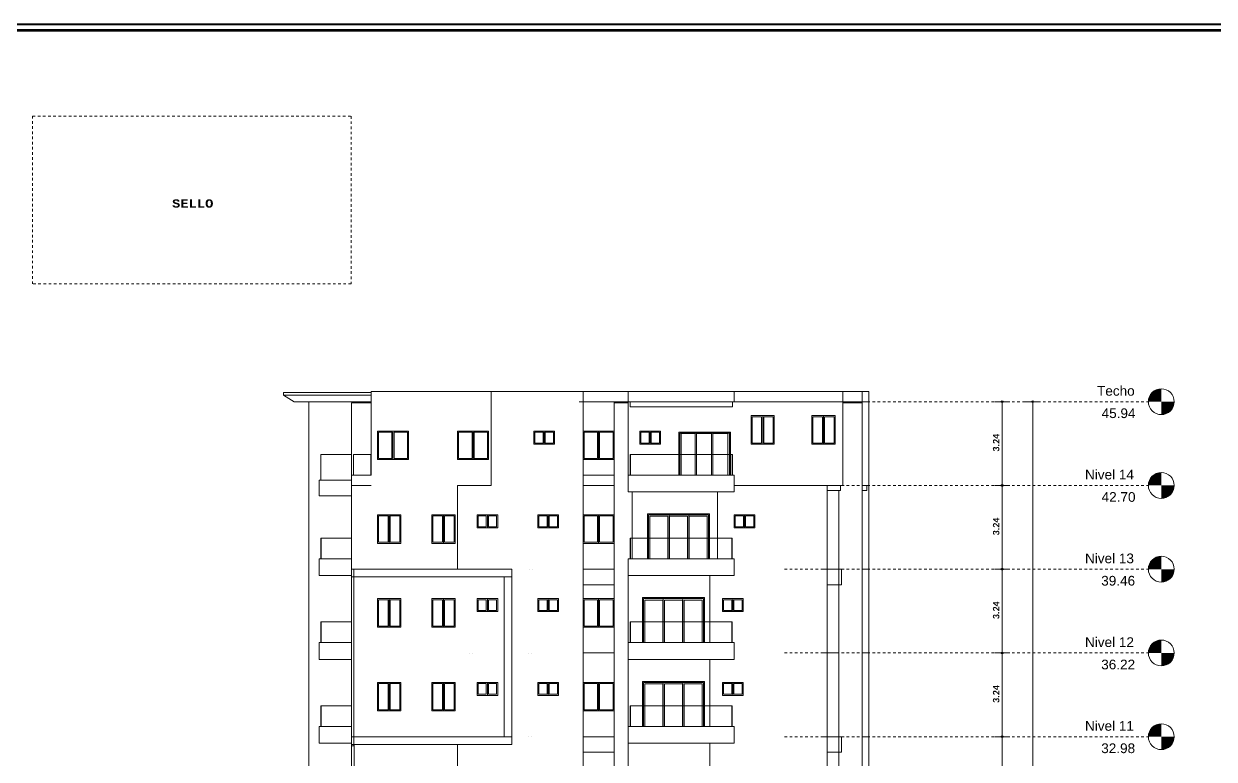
# Model space of a CAD drawing. Header units: metres. Extents: x -144 to 1000, y -717 to 29.
# Drawn here: x 24.74 to 70.79, y -627.57 to -599.13 of the extents above; entities that cross this region are included whole.
import ezdxf

# ---------------------------------------------------------------- set-up
doc = ezdxf.new("R2010")
doc.units = ezdxf.units.M
doc.linetypes.add('Basculante', pattern=[0.11625, 0.075, -0.04125])
doc.linetypes.add('Punto 1 mm', pattern=[0.075, 0, -0.075])
doc.layers.get('0').update_dxf_attribs({"color": 1})
for name, color, linetype, lineweight in [('A-ANNO-DIMS', 1, 'Continuous', 9), ('A-DETL', 1, 'Continuous', 9), ('A-DETL-THIN', 1, 'Continuous', 9), ('A-DOOR-FRAM', 1, 'Continuous', 9), ('A-FLOR', 2, 'Continuous', 9), ('A-FLOR-HRAL', 1, 'Continuous', 9), ('A-FLOR-LEVL', 51, 'Continuous', 9), ('A-GLAZ', 1, 'Continuous', 9), ('A-WALL', 4, 'Continuous', 9), ('G-ANNO-TEXT', 2, 'Continuous', 9), ('G-ANNO-TTLB', 3, 'Continuous', 18), ('G-ANNO-TTLB-WIDE', 1, 'Continuous', 70), ('G-IMPT', 1, 'Continuous', 9), ('P-SANR-FIXT', 1, 'Continuous', 9), ('S-BEAM', 1, 'Continuous', 9), ('S-COLS', 7, 'Continuous', 9)]:
    doc.layers.add(name, color=color, linetype=linetype, lineweight=lineweight)
doc.styles.add('Arial', font='arial.ttf', dxfattribs={"height": 0.433594})
doc.styles.add('Calibri_B', font='calibrib.ttf', dxfattribs={"height": 0.165})
doc.styles.add('Courier New_B_8', font='courbd.ttf', dxfattribs={"height": 0.0035})

# ---------------------------------------------------------------- blocks, each defined once
blk = doc.blocks.new('tarjeta de nathalie 00')
at = {"layer": 'G-IMPT', "lineweight": 9}
h = blk.add_hatch(color=3, dxfattribs=at)
h.paths.add_polyline_path([(-145.23888, -717.38489), (-145.21019, -717.38489), (-145.21019, -716.89355), (-145.21019, -716.79934), (-145.23888, -716.79934), (-145.23888, -716.89379)])
h.paths.add_polyline_path([(-145.20996, -716.7991), (-145.20996, -717.3851), (-145.2392, -717.3851), (-145.2392, -716.7991)])
h.paths.add_polyline_path([(-145.23902, -717.3868), (-145.20826, -717.3868), (-145.20826, -716.7974), (-145.2392, -716.7974), (-146.09866, -716.7974), (-146.09866, -717.3868)])
h.paths.add_polyline_path([(-145.20795, -716.79707), (-145.20795, -717.3871), (-146.09898, -717.3871), (-146.09898, -716.79707)])
at = {"layer": 'G-ANNO-TTLB', "color": 3}
for p, q in [((-145.20795, -716.79707), (-146.09898, -716.79707)), ((-145.20795, -716.79707), (-146.09898, -716.79707)), ((-146.09866, -716.7974), (-145.2392, -716.7974))]:
    blk.add_line(p, q, dxfattribs=at)
at = {"layer": 'G-ANNO-TTLB-WIDE', "color": 3}
blk.add_line((-146.09696, -716.7991), (-145.20996, -716.7991), dxfattribs=at)
blk = doc.blocks.new('WEWE')
at = {"layer": 'A-ANNO-DIMS', "lineweight": 25}
h = blk.add_hatch(color=256, dxfattribs=at)
edge = h.paths.add_edge_path()
edge.add_arc((62.586, -613.742), 0.0312, 0, 360)
h = blk.add_hatch(color=256, dxfattribs=at)
edge = h.paths.add_edge_path()
edge.add_arc((63.768, -613.742), 0.0312, 0, 360)
h = blk.add_hatch(color=256, dxfattribs=at)
edge = h.paths.add_edge_path()
edge.add_arc((62.586, -616.982), 0.0312, 0, 360)
h = blk.add_hatch(color=256, dxfattribs=at)
edge = h.paths.add_edge_path()
edge.add_arc((62.586, -616.982), 0.0312, 0, 360)
h = blk.add_hatch(color=256, dxfattribs=at)
edge = h.paths.add_edge_path()
edge.add_arc((62.586, -620.222), 0.0312, 0, 360)
h = blk.add_hatch(color=256, dxfattribs=at)
edge = h.paths.add_edge_path()
edge.add_arc((62.586, -620.222), 0.0312, 0, 360)
h = blk.add_hatch(color=256, dxfattribs=at)
edge = h.paths.add_edge_path()
edge.add_arc((62.586, -623.462), 0.0312, 0, 360)
h = blk.add_hatch(color=256, dxfattribs=at)
edge = h.paths.add_edge_path()
edge.add_arc((62.586, -623.462), 0.0312, 0, 360)
h = blk.add_hatch(color=256, dxfattribs=at)
edge = h.paths.add_edge_path()
edge.add_arc((62.586, -626.702), 0.0312, 0, 360)
h = blk.add_hatch(color=256, dxfattribs=at)
edge = h.paths.add_edge_path()
edge.add_arc((62.586, -626.702), 0.0312, 0, 360)
at = {"layer": 'A-FLOR-LEVL'}
h = blk.add_hatch(color=256, dxfattribs=at)
edge = h.paths.add_edge_path()
edge.add_line((68.74, -613.742), (68.24, -613.742))
edge.add_arc((68.74, -613.742), 0.5, 90, 180, ccw=False)
edge.add_line((68.74, -613.242), (68.74, -613.742))
h = blk.add_hatch(color=256, dxfattribs=at)
edge = h.paths.add_edge_path()
edge.add_line((68.74, -614.242), (68.74, -613.742))
edge.add_line((68.74, -613.742), (69.24, -613.742))
edge.add_arc((68.74, -613.742), 0.5, 270, 360, ccw=False)
h = blk.add_hatch(color=256, dxfattribs=at)
edge = h.paths.add_edge_path()
edge.add_line((68.74, -616.982), (68.24, -616.982))
edge.add_arc((68.74, -616.982), 0.5, 90, 180, ccw=False)
edge.add_line((68.74, -616.482), (68.74, -616.982))
h = blk.add_hatch(color=256, dxfattribs=at)
edge = h.paths.add_edge_path()
edge.add_line((68.74, -617.482), (68.74, -616.982))
edge.add_line((68.74, -616.982), (69.24, -616.982))
edge.add_arc((68.74, -616.982), 0.5, 270, 360, ccw=False)
h = blk.add_hatch(color=256, dxfattribs=at)
edge = h.paths.add_edge_path()
edge.add_line((68.74, -620.222), (68.24, -620.222))
edge.add_arc((68.74, -620.222), 0.5, 90, 180, ccw=False)
edge.add_line((68.74, -619.722), (68.74, -620.222))
h = blk.add_hatch(color=256, dxfattribs=at)
edge = h.paths.add_edge_path()
edge.add_line((68.74, -620.722), (68.74, -620.222))
edge.add_line((68.74, -620.222), (69.24, -620.222))
edge.add_arc((68.74, -620.222), 0.5, 270, 360, ccw=False)
h = blk.add_hatch(color=256, dxfattribs=at)
edge = h.paths.add_edge_path()
edge.add_line((68.74, -623.462), (68.24, -623.462))
edge.add_arc((68.74, -623.462), 0.5, 90, 180, ccw=False)
edge.add_line((68.74, -622.962), (68.74, -623.462))
h = blk.add_hatch(color=256, dxfattribs=at)
edge = h.paths.add_edge_path()
edge.add_line((68.74, -623.962), (68.74, -623.462))
edge.add_line((68.74, -623.462), (69.24, -623.462))
edge.add_arc((68.74, -623.462), 0.5, 270, 360, ccw=False)
h = blk.add_hatch(color=256, dxfattribs=at)
edge = h.paths.add_edge_path()
edge.add_line((68.74, -626.702), (68.24, -626.702))
edge.add_arc((68.74, -626.702), 0.5, 90, 180, ccw=False)
edge.add_line((68.74, -626.202), (68.74, -626.702))
h = blk.add_hatch(color=256, dxfattribs=at)
edge = h.paths.add_edge_path()
edge.add_line((68.74, -627.202), (68.74, -626.702))
edge.add_line((68.74, -626.702), (69.24, -626.702))
edge.add_arc((68.74, -626.702), 0.5, 270, 360, ccw=False)
at = {"layer": 'A-ANNO-DIMS'}
for p, q in [((62.586, -613.742), (62.286, -613.742)), ((62.586, -613.742), (62.586, -616.982)), ((62.586, -613.742), (62.886, -613.742)), ((63.768, -613.742), (63.468, -613.742)), ((63.768, -613.742), (63.768, -659.682)), ((63.768, -613.742), (64.068, -613.742)), ((62.586, -616.982), (62.286, -616.982)), ((62.586, -616.982), (62.286, -616.982)), ((62.586, -616.982), (62.886, -616.982)), ((62.586, -616.982), (62.586, -620.222)), ((62.586, -616.982), (62.886, -616.982)), ((62.586, -620.222), (62.286, -620.222)), ((62.586, -620.222), (62.286, -620.222)), ((62.586, -620.222), (62.886, -620.222)), ((62.586, -620.222), (62.586, -623.462)), ((62.586, -620.222), (62.886, -620.222)), ((62.586, -623.462), (62.286, -623.462)), ((62.586, -623.462), (62.286, -623.462)), ((62.586, -623.462), (62.886, -623.462)), ((62.586, -623.462), (62.586, -626.702)), ((62.586, -623.462), (62.886, -623.462)), ((62.586, -626.702), (62.286, -626.702)), ((62.586, -626.702), (62.286, -626.702)), ((62.586, -626.702), (62.886, -626.702)), ((62.586, -626.702), (62.586, -629.942)), ((62.586, -626.702), (62.886, -626.702))]:
    blk.add_line(p, q, dxfattribs=at)
at = {"layer": 'A-ANNO-DIMS', "lineweight": 25}
for centre in [(62.586, -613.742), (63.768, -613.742), (62.586, -616.982), (62.586, -616.982), (62.586, -620.222), (62.586, -620.222), (62.586, -623.462), (62.586, -623.462), (62.586, -626.702), (62.586, -626.702)]:
    blk.add_circle(centre, 0.0312, dxfattribs=at)
at = {"layer": 'A-DETL-THIN'}
for p, q in [((51.803, -613.742), (51.843, -613.742)), ((51.843, -613.742), (51.943, -613.742))]:
    blk.add_line(p, q, dxfattribs=at)
at = {"layer": 'A-DOOR-FRAM'}
for p, q in [((50.074, -614.922), (50.074, -615.782)), ((52.074, -614.922), (50.074, -614.922)), ((50.114, -615.782), (50.114, -614.962)), ((50.114, -614.962), (52.034, -614.962)), ((50.169, -615.782), (50.169, -614.977)), ((50.169, -614.977), (50.713, -614.977)), ((50.713, -614.962), (50.713, -615.782)), ((50.768, -615.782), (50.768, -614.977)), ((50.768, -614.977), (51.34, -614.977)), ((52.034, -614.922), (51.34, -614.922)), ((51.34, -614.922), (51.34, -615.782)), ((51.395, -615.782), (51.395, -614.977)), ((51.395, -614.977), (51.979, -614.977)), ((51.979, -614.977), (51.979, -615.782)), ((52.034, -615.782), (52.034, -614.922)), ((52.034, -615.782), (52.034, -614.962)), ((52.074, -615.782), (52.074, -614.922)), ((51.268, -618.082), (48.868, -618.082)), ((48.868, -618.082), (48.868, -619.022)), ((48.908, -619.022), (48.908, -618.122)), ((48.908, -618.122), (51.228, -618.122)), ((48.963, -619.022), (48.963, -618.177)), ((48.963, -618.177), (49.654, -618.177)), ((49.654, -618.177), (49.654, -619.022)), ((49.709, -619.022), (49.709, -618.122)), ((49.722, -619.022), (49.722, -618.177)), ((49.722, -618.177), (50.413, -618.177)), ((50.413, -618.177), (50.413, -619.022)), ((50.468, -619.022), (50.468, -618.122)), ((50.482, -619.022), (50.482, -618.177)), ((50.482, -618.177), (51.173, -618.177)), ((51.173, -618.177), (51.173, -619.022)), ((51.228, -619.022), (51.228, -618.122)), ((51.268, -618.082), (51.268, -619.022)), ((51.073, -621.322), (48.673, -621.322)), ((48.673, -622.262), (48.673, -621.322)), ((48.713, -621.362), (48.713, -622.262)), ((48.713, -621.362), (51.033, -621.362)), ((48.768, -622.262), (48.768, -621.417)), ((48.768, -621.417), (49.459, -621.417)), ((49.459, -621.417), (49.459, -622.262)), ((49.473, -621.362), (49.473, -622.262)), ((49.528, -622.262), (49.528, -621.417)), ((49.528, -621.417), (50.219, -621.417)), ((50.219, -621.417), (50.219, -622.262)), ((50.232, -621.362), (50.232, -622.262)), ((50.287, -622.262), (50.287, -621.417)), ((50.287, -621.417), (50.978, -621.417)), ((50.978, -621.417), (50.978, -622.262)), ((51.033, -621.362), (51.033, -622.262)), ((51.073, -622.262), (51.073, -621.322)), ((51.073, -624.562), (48.673, -624.562)), ((48.673, -625.502), (48.673, -624.562)), ((48.713, -624.602), (48.713, -625.502)), ((48.713, -624.602), (51.033, -624.602)), ((48.768, -625.502), (48.768, -624.657)), ((48.768, -624.657), (49.459, -624.657)), ((49.459, -624.657), (49.459, -625.502)), ((49.473, -624.602), (49.473, -625.502)), ((49.528, -625.502), (49.528, -624.657)), ((49.528, -624.657), (50.219, -624.657)), ((50.219, -624.657), (50.219, -625.502)), ((50.232, -624.602), (50.232, -625.502)), ((50.287, -625.502), (50.287, -624.657)), ((50.287, -624.657), (50.978, -624.657)), ((50.978, -624.657), (50.978, -625.502)), ((51.033, -624.602), (51.033, -625.502)), ((51.073, -625.502), (51.073, -624.562))]:
    blk.add_line(p, q, dxfattribs=at)
at = {"layer": 'A-DOOR-FRAM', "color": 254, "true_color": 0xcccccc}
for p, q in [((50.074, -615.782), (50.074, -616.582)), ((50.114, -616.582), (50.114, -615.782)), ((50.169, -616.582), (50.169, -615.782)), ((50.713, -615.782), (50.713, -616.582)), ((50.768, -616.582), (50.768, -615.782)), ((51.34, -615.782), (51.34, -616.582)), ((51.395, -616.582), (51.395, -615.782)), ((51.979, -615.782), (51.979, -616.582)), ((52.034, -616.582), (52.034, -615.782)), ((52.034, -616.582), (52.034, -615.782)), ((52.074, -616.582), (52.074, -615.782)), ((48.868, -619.022), (48.868, -619.822)), ((48.908, -619.822), (48.908, -619.022)), ((48.963, -619.822), (48.963, -619.022)), ((49.654, -619.023), (49.654, -619.822)), ((49.709, -619.822), (49.709, -619.023)), ((49.722, -619.822), (49.722, -619.023)), ((50.413, -619.022), (50.413, -619.822)), ((50.468, -619.822), (50.468, -619.022)), ((50.482, -619.822), (50.482, -619.022)), ((51.173, -619.023), (51.173, -619.822)), ((51.228, -619.822), (51.228, -619.023)), ((51.268, -619.023), (51.268, -619.822)), ((48.673, -623.062), (48.673, -622.262)), ((48.713, -622.262), (48.713, -623.062)), ((48.768, -623.062), (48.768, -622.262)), ((49.459, -622.262), (49.459, -623.062)), ((49.473, -622.262), (49.473, -623.062)), ((49.528, -623.062), (49.528, -622.262)), ((50.219, -622.262), (50.219, -623.062)), ((50.232, -622.262), (50.232, -623.062)), ((50.287, -623.062), (50.287, -622.262)), ((50.978, -622.262), (50.978, -623.062)), ((51.033, -622.262), (51.033, -623.062)), ((51.073, -623.062), (51.073, -622.262)), ((48.673, -626.302), (48.673, -625.502)), ((48.713, -625.502), (48.713, -626.302)), ((48.768, -626.302), (48.768, -625.502)), ((49.459, -625.502), (49.459, -626.302)), ((49.473, -625.502), (49.473, -626.302)), ((49.528, -626.302), (49.528, -625.502)), ((50.219, -625.502), (50.219, -626.302)), ((50.232, -625.502), (50.232, -626.302)), ((50.287, -626.302), (50.287, -625.502)), ((50.978, -625.502), (50.978, -626.302)), ((51.033, -625.502), (51.033, -626.302)), ((51.073, -626.302), (51.073, -625.502))]:
    blk.add_line(p, q, dxfattribs=at)
at = {"layer": 'A-FLOR'}
for p, q in [((48.203, -613.942), (48.203, -613.742)), ((52.149, -613.742), (52.149, -613.942)), ((57.098, -613.742), (57.098, -613.793)), ((52.149, -613.942), (48.203, -613.942)), ((56.333, -617.182), (55.823, -617.182)), ((56.333, -616.982), (56.333, -617.182)), ((57.173, -616.982), (57.348, -616.982)), ((57.348, -617.182), (57.173, -617.182)), ((57.348, -616.982), (57.348, -617.182))]:
    blk.add_line(p, q, dxfattribs=at)
at = {"layer": 'A-FLOR-HRAL'}
for p, q in [((36.237, -616.782), (36.237, -615.782)), ((37.423, -615.782), (36.237, -615.782)), ((37.492, -616.582), (37.492, -615.782)), ((38.168, -615.782), (37.492, -615.782)), ((38.168, -615.782), (38.168, -616.582)), ((48.198, -615.782), (52.15, -615.782)), ((48.198, -615.782), (48.198, -616.582)), ((52.15, -615.782), (52.15, -616.582)), ((36.237, -619.822), (36.237, -619.022)), ((37.418, -619.022), (36.237, -619.022)), ((37.418, -619.022), (37.418, -619.822)), ((48.198, -619.022), (52.14, -619.022)), ((48.198, -619.022), (48.198, -619.822)), ((52.14, -619.022), (52.14, -619.822)), ((36.237, -623.062), (36.237, -622.262)), ((37.413, -622.262), (36.237, -622.262)), ((48.198, -622.262), (52.145, -622.262)), ((48.198, -622.262), (48.198, -623.062)), ((52.145, -622.262), (52.145, -623.062)), ((36.237, -626.302), (36.237, -625.502)), ((37.413, -625.502), (36.237, -625.502)), ((48.198, -625.502), (52.145, -625.502)), ((48.198, -625.502), (48.198, -626.302)), ((52.145, -625.502), (52.145, -626.302))]:
    blk.add_line(p, q, dxfattribs=at)
at = {"layer": 'A-FLOR-HRAL', "color": 254, "true_color": 0xcccccc}
for p, q in [((48.21, -615.782), (48.198, -615.782)), ((48.21, -616.582), (48.21, -615.782)), ((48.21, -615.782), (52.138, -615.782)), ((52.138, -616.582), (52.138, -615.782)), ((52.138, -615.782), (52.15, -615.782)), ((36.237, -619.022), (36.249, -619.022)), ((36.249, -619.022), (36.249, -619.822)), ((37.418, -619.022), (36.249, -619.022)), ((37.418, -619.822), (37.418, -619.022)), ((48.21, -619.022), (48.198, -619.022)), ((48.21, -619.822), (48.21, -619.022)), ((48.21, -619.022), (52.128, -619.022)), ((52.128, -619.822), (52.128, -619.022)), ((52.128, -619.022), (52.14, -619.022)), ((36.237, -622.262), (36.249, -622.262)), ((36.249, -622.262), (36.249, -623.062)), ((37.413, -622.262), (36.249, -622.262)), ((48.198, -623.062), (48.198, -622.262)), ((48.198, -622.262), (48.21, -622.262)), ((48.21, -622.262), (48.198, -622.262)), ((48.21, -623.062), (48.21, -622.262)), ((48.21, -622.262), (48.21, -623.062)), ((48.21, -622.262), (52.133, -622.262)), ((52.133, -622.262), (52.145, -622.262)), ((52.133, -623.062), (52.133, -622.262)), ((52.133, -623.062), (52.133, -622.262)), ((52.133, -622.262), (52.145, -622.262)), ((52.145, -622.262), (52.145, -623.062)), ((36.237, -625.502), (36.249, -625.502)), ((36.249, -625.502), (36.249, -626.302)), ((37.413, -625.502), (36.249, -625.502)), ((48.198, -626.302), (48.198, -625.502)), ((48.198, -625.502), (48.21, -625.502)), ((48.21, -625.502), (48.198, -625.502)), ((48.21, -626.302), (48.21, -625.502)), ((48.21, -625.502), (48.21, -626.302)), ((48.21, -625.502), (52.133, -625.502)), ((52.133, -625.502), (52.145, -625.502)), ((52.133, -626.302), (52.133, -625.502)), ((52.133, -626.302), (52.133, -625.502)), ((52.133, -625.502), (52.145, -625.502)), ((52.145, -625.502), (52.145, -626.302))]:
    blk.add_line(p, q, dxfattribs=at)
at = {"layer": 'A-FLOR-LEVL', "color": 251, "linetype": 'Punto 1 mm', "true_color": 0x6c6c6c}
for p, q in [((54.168, -613.742), (68.24, -613.742)), ((54.168, -616.982), (68.24, -616.982)), ((54.168, -620.222), (68.24, -620.222)), ((54.168, -623.462), (68.24, -623.462)), ((54.168, -626.702), (68.24, -626.702))]:
    blk.add_line(p, q, dxfattribs=at)
at = {"layer": 'A-FLOR-LEVL'}
for centre in [(68.74, -613.742), (68.74, -616.982), (68.74, -620.222), (68.74, -623.462), (68.74, -626.702)]:
    blk.add_circle(centre, 0.5, dxfattribs=at)
at = {"layer": 'A-GLAZ'}
for p, q in [((52.913, -614.322), (52.913, -615.342)), ((53.283, -614.322), (52.913, -614.322)), ((53.283, -615.342), (53.283, -614.322)), ((53.323, -615.382), (53.323, -614.282)), ((53.323, -614.282), (53.323, -615.382)), ((53.363, -614.322), (53.363, -615.342)), ((53.733, -614.322), (53.363, -614.322)), ((53.733, -615.342), (53.733, -614.322)), ((55.263, -614.322), (55.263, -615.342)), ((55.633, -614.322), (55.263, -614.322)), ((55.633, -615.342), (55.633, -614.322)), ((55.673, -614.282), (55.673, -615.382)), ((55.673, -615.382), (55.673, -614.282)), ((55.713, -614.322), (55.713, -615.342)), ((56.083, -614.322), (55.713, -614.322)), ((56.083, -615.342), (56.083, -614.322)), ((38.983, -614.922), (38.463, -614.922)), ((38.463, -614.922), (38.463, -615.942)), ((38.983, -615.942), (38.983, -614.922)), ((39.023, -614.882), (39.023, -615.982)), ((39.023, -615.982), (39.023, -614.882)), ((39.583, -614.922), (39.063, -614.922)), ((39.063, -614.922), (39.063, -615.942)), ((39.583, -615.942), (39.583, -614.922)), ((42.083, -614.922), (41.563, -614.922)), ((41.563, -614.922), (41.563, -615.942)), ((42.083, -615.942), (42.083, -614.922)), ((42.123, -614.882), (42.123, -615.982)), ((42.123, -615.982), (42.123, -614.882)), ((42.683, -614.922), (42.163, -614.922)), ((42.163, -614.922), (42.163, -615.942)), ((42.683, -615.942), (42.683, -614.922)), ((44.833, -614.922), (44.513, -614.922)), ((44.513, -614.922), (44.513, -615.342)), ((44.833, -615.342), (44.833, -614.922)), ((44.873, -614.882), (44.873, -615.382)), ((44.873, -615.382), (44.873, -614.882)), ((45.233, -614.922), (44.913, -614.922)), ((44.913, -614.922), (44.913, -615.342)), ((45.233, -615.342), (45.233, -614.922)), ((46.413, -614.922), (46.413, -615.942)), ((46.933, -614.922), (46.413, -614.922)), ((46.933, -615.942), (46.933, -614.922)), ((46.973, -615.982), (46.973, -614.882)), ((46.973, -614.882), (46.973, -615.982)), ((47.013, -614.922), (47.013, -615.942)), ((47.533, -614.922), (47.013, -614.922)), ((47.533, -615.942), (47.533, -614.922)), ((48.934, -614.922), (48.614, -614.922)), ((48.614, -614.922), (48.614, -615.342)), ((48.934, -615.342), (48.934, -614.922)), ((48.974, -614.882), (48.974, -615.382)), ((48.974, -615.382), (48.974, -614.882)), ((49.334, -614.922), (49.014, -614.922)), ((49.014, -614.922), (49.014, -615.342)), ((49.334, -615.342), (49.334, -614.922)), ((44.833, -615.342), (44.513, -615.342)), ((45.233, -615.342), (44.913, -615.342)), ((48.934, -615.342), (48.614, -615.342)), ((49.334, -615.342), (49.014, -615.342)), ((53.283, -615.342), (52.913, -615.342)), ((53.733, -615.342), (53.363, -615.342)), ((55.633, -615.342), (55.263, -615.342)), ((56.083, -615.342), (55.713, -615.342)), ((38.983, -615.942), (38.463, -615.942)), ((39.583, -615.942), (39.063, -615.942)), ((42.083, -615.942), (41.563, -615.942)), ((42.683, -615.942), (42.163, -615.942)), ((46.933, -615.942), (46.413, -615.942)), ((47.533, -615.942), (47.013, -615.942)), ((38.463, -618.162), (38.463, -619.182)), ((38.833, -618.162), (38.463, -618.162)), ((38.833, -619.182), (38.833, -618.162)), ((38.873, -619.222), (38.873, -618.122)), ((38.873, -618.122), (38.873, -619.222)), ((38.913, -618.162), (38.913, -619.182)), ((39.283, -618.162), (38.913, -618.162)), ((39.283, -619.182), (39.283, -618.162)), ((40.563, -618.162), (40.563, -619.182)), ((40.933, -618.162), (40.563, -618.162)), ((40.933, -619.182), (40.933, -618.162)), ((40.973, -619.222), (40.973, -618.122)), ((40.973, -618.122), (40.973, -619.222)), ((41.013, -618.162), (41.013, -619.182)), ((41.383, -618.162), (41.013, -618.162)), ((41.383, -619.182), (41.383, -618.162)), ((42.633, -618.162), (42.313, -618.162)), ((42.313, -618.162), (42.313, -618.582)), ((42.633, -618.582), (42.633, -618.162)), ((42.673, -618.122), (42.673, -618.622)), ((42.673, -618.622), (42.673, -618.122)), ((43.033, -618.162), (42.713, -618.162)), ((42.713, -618.162), (42.713, -618.582)), ((43.033, -618.582), (43.033, -618.162)), ((44.663, -618.162), (44.663, -618.582)), ((44.983, -618.162), (44.663, -618.162)), ((44.983, -618.582), (44.983, -618.162)), ((45.023, -618.122), (45.023, -618.622)), ((45.023, -618.622), (45.023, -618.122)), ((45.063, -618.162), (45.063, -618.582)), ((45.383, -618.162), (45.063, -618.162)), ((45.383, -618.582), (45.383, -618.162)), ((46.413, -618.162), (46.413, -619.182)), ((46.933, -618.162), (46.413, -618.162)), ((46.933, -619.182), (46.933, -618.162)), ((46.973, -618.122), (46.973, -619.222)), ((46.973, -619.222), (46.973, -618.122)), ((47.013, -618.162), (47.013, -619.182)), ((47.533, -618.162), (47.013, -618.162)), ((47.533, -619.182), (47.533, -618.162)), ((52.583, -618.162), (52.263, -618.162)), ((52.263, -618.162), (52.263, -618.582)), ((52.583, -618.582), (52.583, -618.162)), ((52.623, -618.622), (52.623, -618.122)), ((52.623, -618.122), (52.623, -618.622)), ((52.983, -618.162), (52.663, -618.162)), ((52.663, -618.162), (52.663, -618.582)), ((52.983, -618.582), (52.983, -618.162)), ((42.633, -618.582), (42.313, -618.582)), ((43.033, -618.582), (42.713, -618.582)), ((44.983, -618.582), (44.663, -618.582)), ((45.383, -618.582), (45.063, -618.582)), ((52.583, -618.582), (52.263, -618.582)), ((52.983, -618.582), (52.663, -618.582)), ((38.833, -619.182), (38.463, -619.182)), ((39.283, -619.182), (38.913, -619.182)), ((40.933, -619.182), (40.563, -619.182)), ((41.383, -619.182), (41.013, -619.182)), ((46.933, -619.182), (46.413, -619.182)), ((47.533, -619.182), (47.013, -619.182)), ((38.463, -621.402), (38.463, -622.422)), ((38.833, -621.402), (38.463, -621.402)), ((38.833, -622.422), (38.833, -621.402)), ((38.873, -622.462), (38.873, -621.362)), ((38.873, -621.362), (38.873, -622.462)), ((38.913, -621.402), (38.913, -622.422)), ((39.283, -621.402), (38.913, -621.402)), ((39.283, -622.422), (39.283, -621.402)), ((40.563, -621.402), (40.563, -622.422)), ((40.933, -621.402), (40.563, -621.402)), ((40.933, -622.422), (40.933, -621.402)), ((40.973, -622.462), (40.973, -621.362)), ((40.973, -621.362), (40.973, -622.462)), ((41.013, -621.402), (41.013, -622.422)), ((41.383, -621.402), (41.013, -621.402)), ((41.383, -622.422), (41.383, -621.402)), ((42.633, -621.402), (42.313, -621.402)), ((42.313, -621.402), (42.313, -621.822)), ((42.633, -621.822), (42.633, -621.402)), ((42.673, -621.362), (42.673, -621.862)), ((42.673, -621.862), (42.673, -621.362)), ((43.033, -621.402), (42.713, -621.402)), ((42.713, -621.402), (42.713, -621.822)), ((43.033, -621.822), (43.033, -621.402)), ((44.983, -621.402), (44.663, -621.402)), ((44.663, -621.402), (44.663, -621.822)), ((44.983, -621.822), (44.983, -621.402)), ((45.023, -621.862), (45.023, -621.362)), ((45.023, -621.362), (45.023, -621.862)), ((45.383, -621.402), (45.063, -621.402)), ((45.063, -621.402), (45.063, -621.822)), ((45.383, -621.822), (45.383, -621.402)), ((46.413, -621.402), (46.413, -622.422)), ((46.933, -621.402), (46.413, -621.402)), ((46.933, -622.422), (46.933, -621.402)), ((46.973, -621.362), (46.973, -622.462)), ((46.973, -622.462), (46.973, -621.362)), ((47.013, -621.402), (47.013, -622.422)), ((47.533, -621.402), (47.013, -621.402)), ((47.533, -622.422), (47.533, -621.402)), ((52.133, -621.402), (51.813, -621.402)), ((51.813, -621.402), (51.813, -621.822)), ((52.133, -621.822), (52.133, -621.402)), ((52.173, -621.862), (52.173, -621.362)), ((52.173, -621.362), (52.173, -621.862)), ((52.533, -621.402), (52.213, -621.402)), ((52.213, -621.402), (52.213, -621.822)), ((52.533, -621.822), (52.533, -621.402)), ((42.633, -621.822), (42.313, -621.822)), ((43.033, -621.822), (42.713, -621.822)), ((44.983, -621.822), (44.663, -621.822)), ((45.383, -621.822), (45.063, -621.822)), ((52.133, -621.822), (51.813, -621.822)), ((52.533, -621.822), (52.213, -621.822)), ((38.833, -622.422), (38.463, -622.422)), ((39.283, -622.422), (38.913, -622.422)), ((40.933, -622.422), (40.563, -622.422)), ((41.383, -622.422), (41.013, -622.422)), ((46.933, -622.422), (46.413, -622.422)), ((47.533, -622.422), (47.013, -622.422)), ((38.463, -624.642), (38.463, -625.662)), ((38.833, -624.642), (38.463, -624.642)), ((38.833, -625.662), (38.833, -624.642)), ((38.873, -625.702), (38.873, -624.602)), ((38.873, -624.602), (38.873, -625.702)), ((38.913, -624.642), (38.913, -625.662)), ((39.283, -624.642), (38.913, -624.642)), ((39.283, -625.662), (39.283, -624.642)), ((40.563, -624.642), (40.563, -625.662)), ((40.933, -624.642), (40.563, -624.642)), ((40.933, -625.662), (40.933, -624.642)), ((40.973, -625.702), (40.973, -624.602)), ((40.973, -624.602), (40.973, -625.702)), ((41.013, -624.642), (41.013, -625.662)), ((41.383, -624.642), (41.013, -624.642)), ((41.383, -625.662), (41.383, -624.642)), ((42.633, -624.642), (42.313, -624.642)), ((42.313, -624.642), (42.313, -625.062)), ((42.633, -625.062), (42.633, -624.642)), ((42.673, -624.602), (42.673, -625.102)), ((42.673, -625.102), (42.673, -624.602)), ((43.033, -624.642), (42.713, -624.642)), ((42.713, -624.642), (42.713, -625.062)), ((43.033, -625.062), (43.033, -624.642)), ((44.983, -624.642), (44.663, -624.642)), ((44.663, -624.642), (44.663, -625.062)), ((44.983, -625.062), (44.983, -624.642)), ((45.023, -625.102), (45.023, -624.602)), ((45.023, -624.602), (45.023, -625.102)), ((45.383, -624.642), (45.063, -624.642)), ((45.063, -624.642), (45.063, -625.062)), ((45.383, -625.062), (45.383, -624.642)), ((46.413, -624.642), (46.413, -625.662)), ((46.933, -624.642), (46.413, -624.642)), ((46.933, -625.662), (46.933, -624.642)), ((46.973, -624.602), (46.973, -625.702)), ((46.973, -625.702), (46.973, -624.602)), ((47.013, -624.642), (47.013, -625.662)), ((47.533, -624.642), (47.013, -624.642)), ((47.533, -625.662), (47.533, -624.642)), ((52.133, -624.642), (51.813, -624.642)), ((51.813, -624.642), (51.813, -625.062)), ((52.133, -625.062), (52.133, -624.642)), ((52.173, -625.102), (52.173, -624.602)), ((52.173, -624.602), (52.173, -625.102)), ((52.533, -624.642), (52.213, -624.642)), ((52.213, -624.642), (52.213, -625.062)), ((52.533, -625.062), (52.533, -624.642)), ((42.633, -625.062), (42.313, -625.062)), ((43.033, -625.062), (42.713, -625.062)), ((44.983, -625.062), (44.663, -625.062)), ((45.383, -625.062), (45.063, -625.062)), ((52.133, -625.062), (51.813, -625.062)), ((52.533, -625.062), (52.213, -625.062)), ((38.833, -625.662), (38.463, -625.662)), ((39.283, -625.662), (38.913, -625.662)), ((40.933, -625.662), (40.563, -625.662)), ((41.383, -625.662), (41.013, -625.662)), ((46.933, -625.662), (46.413, -625.662)), ((47.533, -625.662), (47.013, -625.662))]:
    blk.add_line(p, q, dxfattribs=at)
at = {"layer": 'A-WALL'}
for p, q in [((38.173, -613.392), (34.788, -613.392)), ((34.788, -613.484), (34.788, -613.392)), ((34.788, -613.484), (38.173, -613.484)), ((34.788, -613.484), (35.201, -613.742)), ((35.201, -613.742), (38.173, -613.742)), ((35.773, -646.792), (35.773, -613.742)), ((37.524, -613.793), (37.524, -613.742)), ((57.423, -613.342), (38.173, -613.342)), ((38.173, -613.342), (38.173, -616.582)), ((42.823, -613.342), (42.823, -616.982)), ((57.423, -613.742), (46.223, -613.742)), ((46.223, -613.742), (47.573, -613.742)), ((46.373, -626.702), (46.373, -613.342)), ((47.573, -613.793), (47.573, -613.742)), ((48.124, -613.342), (48.124, -617.232)), ((52.224, -613.742), (52.224, -613.342)), ((56.423, -613.342), (56.423, -616.982)), ((57.173, -613.342), (57.173, -613.793)), ((57.423, -613.342), (57.423, -623.462)), ((52.873, -615.382), (52.873, -614.282)), ((52.873, -614.282), (53.773, -614.282)), ((53.773, -614.282), (53.773, -615.382)), ((55.223, -615.382), (55.223, -614.282)), ((55.223, -614.282), (56.123, -614.282)), ((56.123, -614.282), (56.123, -615.382)), ((38.423, -615.982), (38.423, -614.882)), ((38.423, -614.882), (39.623, -614.882)), ((39.623, -614.882), (39.623, -615.982)), ((41.523, -615.982), (41.523, -614.882)), ((41.523, -614.882), (42.723, -614.882)), ((42.723, -614.882), (42.723, -615.982)), ((44.473, -615.382), (44.473, -614.882)), ((44.473, -614.882), (45.273, -614.882)), ((45.273, -614.882), (45.273, -615.382)), ((46.373, -614.882), (47.573, -614.882)), ((48.574, -615.382), (48.574, -614.882)), ((48.574, -614.882), (49.374, -614.882)), ((49.374, -614.882), (49.374, -615.382)), ((50.074, -616.582), (50.074, -614.922)), ((50.074, -614.922), (52.074, -614.922)), ((52.074, -614.922), (52.074, -616.582)), ((45.273, -615.382), (44.473, -615.382)), ((49.374, -615.382), (48.574, -615.382)), ((53.773, -615.382), (52.873, -615.382)), ((56.123, -615.382), (55.223, -615.382)), ((39.623, -615.982), (38.423, -615.982)), ((42.723, -615.982), (41.523, -615.982)), ((47.573, -615.982), (46.373, -615.982)), ((36.173, -617.382), (36.173, -616.782)), ((37.423, -616.782), (36.173, -616.782)), ((37.423, -620.222), (37.423, -616.582)), ((38.173, -616.582), (37.423, -616.582)), ((47.573, -616.582), (46.373, -616.582)), ((52.224, -616.582), (48.124, -616.582)), ((52.224, -616.582), (52.224, -617.232)), ((36.173, -617.382), (37.423, -617.382)), ((38.173, -616.982), (37.423, -616.982)), ((42.823, -616.982), (41.523, -616.982)), ((41.523, -616.982), (41.523, -620.222)), ((46.373, -616.982), (47.573, -616.982)), ((48.124, -617.232), (52.224, -617.232)), ((48.278, -617.232), (48.278, -619.022)), ((51.573, -617.232), (51.573, -619.022)), ((52.224, -616.982), (56.423, -616.982)), ((55.823, -616.982), (55.823, -633.182)), ((56.273, -633.182), (56.273, -617.182)), ((57.423, -616.982), (57.348, -616.982)), ((38.423, -619.222), (38.423, -618.122)), ((38.423, -618.122), (39.323, -618.122)), ((39.323, -618.122), (39.323, -619.222)), ((40.523, -619.222), (40.523, -618.122)), ((40.523, -618.122), (41.423, -618.122)), ((41.423, -618.122), (41.423, -619.222)), ((42.273, -618.622), (42.273, -618.122)), ((42.273, -618.122), (43.073, -618.122)), ((43.073, -618.122), (43.073, -618.622)), ((44.623, -618.622), (44.623, -618.122)), ((44.623, -618.122), (45.423, -618.122)), ((45.423, -618.122), (45.423, -618.622)), ((46.373, -618.122), (47.573, -618.122)), ((48.868, -619.822), (48.868, -618.082)), ((48.868, -618.082), (51.268, -618.082)), ((51.268, -618.082), (51.268, -619.022)), ((52.223, -618.622), (52.223, -618.122)), ((52.223, -618.122), (53.023, -618.122)), ((53.023, -618.122), (53.023, -618.622)), ((43.073, -618.622), (42.273, -618.622)), ((45.423, -618.622), (44.623, -618.622)), ((53.023, -618.622), (52.223, -618.622)), ((39.323, -619.222), (38.423, -619.222)), ((41.423, -619.222), (40.523, -619.222)), ((47.573, -619.222), (46.373, -619.222)), ((36.173, -620.472), (36.173, -619.822)), ((37.423, -619.822), (36.173, -619.822)), ((48.124, -623.062), (48.124, -619.822)), ((52.224, -619.822), (48.124, -619.822)), ((52.224, -619.822), (52.224, -620.472)), ((36.173, -620.472), (37.413, -620.472)), ((37.413, -620.222), (37.513, -620.222)), ((37.413, -620.222), (37.413, -627.051)), ((37.423, -620.222), (43.623, -620.222)), ((37.423, -620.222), (37.423, -620.522)), ((37.423, -620.522), (43.623, -620.522)), ((37.513, -620.222), (37.513, -627.051)), ((43.323, -620.522), (43.623, -620.522)), ((43.323, -620.522), (43.323, -626.702)), ((43.623, -620.222), (43.623, -620.522)), ((43.623, -620.522), (43.623, -626.702)), ((47.573, -620.222), (46.373, -620.222)), ((48.124, -620.472), (52.224, -620.472)), ((51.273, -620.472), (51.273, -623.062)), ((56.273, -620.222), (55.673, -620.222)), ((57.423, -620.222), (57.173, -620.222)), ((38.423, -621.362), (39.323, -621.362)), ((38.423, -622.462), (38.423, -621.362)), ((39.323, -621.362), (39.323, -622.462)), ((40.523, -622.462), (40.523, -621.362)), ((40.523, -621.362), (41.423, -621.362)), ((41.423, -621.362), (41.423, -622.462)), ((42.273, -621.862), (42.273, -621.362)), ((42.273, -621.362), (43.073, -621.362)), ((43.073, -621.362), (43.073, -621.862)), ((44.623, -621.862), (44.623, -621.362)), ((44.623, -621.362), (45.423, -621.362)), ((45.423, -621.362), (45.423, -621.862)), ((46.373, -621.362), (47.573, -621.362)), ((48.673, -623.062), (48.673, -621.322)), ((48.673, -621.322), (51.073, -621.322)), ((51.073, -621.322), (51.073, -623.062)), ((51.773, -621.862), (51.773, -621.362)), ((51.773, -621.362), (52.573, -621.362)), ((52.573, -621.362), (52.573, -621.862)), ((43.073, -621.862), (42.273, -621.862)), ((45.423, -621.862), (44.623, -621.862)), ((52.573, -621.862), (51.773, -621.862)), ((39.323, -622.462), (38.423, -622.462)), ((41.423, -622.462), (40.523, -622.462)), ((47.573, -622.462), (46.373, -622.462)), ((36.173, -623.712), (36.173, -623.062)), ((37.413, -623.062), (36.173, -623.062)), ((48.124, -633.432), (48.124, -623.062)), ((52.224, -623.062), (48.124, -623.062)), ((52.224, -623.062), (52.224, -623.712)), ((36.173, -623.712), (37.413, -623.712)), ((47.573, -623.462), (46.373, -623.462)), ((48.124, -623.712), (52.224, -623.712)), ((51.273, -623.712), (51.273, -626.302)), ((56.273, -623.462), (55.673, -623.462)), ((57.173, -623.462), (57.423, -623.462)), ((57.423, -623.462), (57.423, -646.142)), ((38.423, -624.602), (39.323, -624.602)), ((38.423, -625.702), (38.423, -624.602)), ((39.323, -624.602), (39.323, -625.702)), ((40.523, -625.702), (40.523, -624.602)), ((40.523, -624.602), (41.423, -624.602)), ((41.423, -624.602), (41.423, -625.702)), ((42.273, -625.102), (42.273, -624.602)), ((42.273, -624.602), (43.073, -624.602)), ((43.073, -624.602), (43.073, -625.102)), ((44.623, -625.102), (44.623, -624.602)), ((44.623, -624.602), (45.423, -624.602)), ((45.423, -624.602), (45.423, -625.102)), ((46.373, -624.602), (47.573, -624.602)), ((48.673, -626.302), (48.673, -624.562)), ((48.673, -624.562), (51.073, -624.562)), ((51.073, -624.562), (51.073, -626.302)), ((51.773, -625.102), (51.773, -624.602)), ((51.773, -624.602), (52.573, -624.602)), ((52.573, -624.602), (52.573, -625.102)), ((43.073, -625.102), (42.273, -625.102)), ((45.423, -625.102), (44.623, -625.102)), ((52.573, -625.102), (51.773, -625.102)), ((39.323, -625.702), (38.423, -625.702)), ((41.423, -625.702), (40.523, -625.702)), ((47.573, -625.702), (46.373, -625.702)), ((36.173, -626.952), (36.173, -626.302)), ((37.413, -626.302), (36.173, -626.302)), ((52.224, -626.302), (48.124, -626.302)), ((52.224, -626.302), (52.224, -626.952)), ((36.173, -626.952), (37.413, -626.952)), ((37.413, -627.051), (37.513, -627.051)), ((37.423, -626.702), (43.623, -626.702)), ((37.423, -626.702), (37.423, -627.002)), ((37.423, -627.002), (43.623, -627.002)), ((37.523, -633.182), (37.523, -627.002)), ((41.523, -633.182), (41.523, -627.002)), ((43.623, -626.702), (43.323, -626.702)), ((43.623, -626.702), (43.623, -627.002)), ((47.573, -626.702), (46.373, -626.702)), ((46.373, -633.182), (46.373, -626.702)), ((48.124, -626.952), (52.224, -626.952)), ((51.273, -626.952), (51.273, -629.542)), ((56.273, -626.702), (55.673, -626.702)), ((57.173, -626.702), (57.423, -626.702))]:
    blk.add_line(p, q, dxfattribs=at)
at = {"layer": 'A-WALL', "color": 254, "true_color": 0xcccccc}
for p, q in [((48.278, -619.023), (48.278, -619.822)), ((51.268, -619.023), (51.268, -619.822)), ((51.573, -619.023), (51.573, -619.822))]:
    blk.add_line(p, q, dxfattribs=at)
at = {"layer": 'P-SANR-FIXT', "flags": 128}
for points in [[(44.293, -620.231), (44.292, -620.231), (44.292, -620.231), (44.291, -620.231), (44.291, -620.231), (44.291, -620.231)], [(44.291, -620.231), (44.291, -620.231), (44.292, -620.231), (44.292, -620.231), (44.292, -620.231)], [(44.403, -620.231), (44.404, -620.231), (44.404, -620.231), (44.404, -620.231), (44.404, -620.231), (44.405, -620.231)], [(44.405, -620.231), (44.404, -620.231), (44.404, -620.231), (44.404, -620.231), (44.403, -620.231)], [(41.972, -623.471), (41.972, -623.471), (41.971, -623.471), (41.971, -623.471), (41.971, -623.471)], [(41.971, -623.471), (41.971, -623.471), (41.972, -623.471), (41.972, -623.471), (41.972, -623.471)], [(42.083, -623.471), (42.084, -623.471), (42.084, -623.471), (42.084, -623.471), (42.084, -623.471), (42.085, -623.471)], [(42.085, -623.471), (42.084, -623.471), (42.084, -623.471), (42.084, -623.471), (42.083, -623.471)], [(44.283, -623.471), (44.282, -623.471), (44.282, -623.471), (44.281, -623.471), (44.281, -623.471), (44.281, -623.471)], [(44.281, -623.471), (44.281, -623.471), (44.282, -623.471), (44.282, -623.471), (44.282, -623.471)], [(44.393, -623.471), (44.394, -623.471), (44.394, -623.471), (44.394, -623.471), (44.394, -623.471), (44.395, -623.471)], [(44.395, -623.471), (44.394, -623.471), (44.394, -623.471), (44.394, -623.471), (44.393, -623.471)], [(44.283, -626.711), (44.282, -626.711), (44.282, -626.711), (44.281, -626.711), (44.281, -626.711), (44.281, -626.711)], [(44.281, -626.711), (44.281, -626.711), (44.282, -626.711), (44.282, -626.711), (44.282, -626.711)], [(44.393, -626.711), (44.394, -626.711), (44.394, -626.711), (44.394, -626.711), (44.394, -626.711), (44.395, -626.711)], [(44.395, -626.711), (44.394, -626.711), (44.394, -626.711), (44.394, -626.711), (44.393, -626.711)]]:
    blk.add_lwpolyline(points, dxfattribs=at)
at = {"layer": 'S-BEAM'}
for p, q in [((46.373, -620.222), (47.573, -620.222)), ((56.373, -620.222), (55.823, -620.222)), ((56.373, -620.222), (56.373, -620.822)), ((47.573, -620.822), (46.373, -620.822)), ((56.373, -620.822), (55.823, -620.822)), ((46.373, -626.702), (47.573, -626.702)), ((55.823, -626.702), (56.373, -626.702)), ((56.373, -626.702), (56.373, -627.302)), ((47.573, -627.302), (46.373, -627.302)), ((56.373, -627.302), (55.823, -627.302))]:
    blk.add_line(p, q, dxfattribs=at)
at = {"layer": 'S-COLS'}
for p, q in [((37.423, -613.793), (38.173, -613.793)), ((37.423, -616.582), (37.423, -613.793)), ((47.573, -613.793), (48.124, -613.793)), ((47.573, -651.402), (47.573, -613.793)), ((56.423, -613.793), (57.173, -613.793)), ((57.173, -613.793), (57.173, -649.002)), ((48.274, -617.232), (48.274, -619.022)), ((56.273, -649.002), (56.273, -617.182)), ((37.423, -632.482), (37.423, -627.051))]:
    blk.add_line(p, q, dxfattribs=at)
at = {"layer": 'S-COLS', "color": 254, "true_color": 0xcccccc}
blk.add_line((48.274, -619.023), (48.274, -619.822), dxfattribs=at)
at = {"layer": 'A-ANNO-DIMS', "char_height": 0.25, "width": 0.75273, "attachment_point": 1, "rotation": 90, "line_spacing_factor": 1.158048, "style": 'Calibri_B'}
for insert in [(62.227, -615.676), (62.227, -618.916), (62.227, -622.156), (62.227, -625.396)]:
    blk.add_mtext('3.24', dxfattribs=dict(at, insert=insert))
at = {"layer": 'A-FLOR-LEVL', "style": 'Arial'}
for s, p in [('Techo', (66.255, -613.511)), ('45.94', (66.433, -614.376)), ('Nivel 14', (65.79, -616.751)), ('42.70', (66.433, -617.616)), ('Nivel 13', (65.79, -619.991)), ('39.46', (66.417, -620.856)), ('Nivel 12', (65.79, -623.231)), ('36.22', (66.417, -624.096)), ('Nivel 11', (65.79, -626.471)), ('32.98', (66.417, -627.336))]:
    blk.add_text(s, height=0.375, dxfattribs=at).set_placement(p)

msp = doc.modelspace()

# ---------------------------------------------------------------- block references
at = {"xscale": 124.1004357506149, "yscale": 124.1004357506149, "zscale": 124.1004357506149}
msp.add_blockref('tarjeta de nathalie 00', (18106.759, 88355.704), dxfattribs=at)

# ---------------------------------------------------------------- next in the draw order: linework, layer by layer
at = {"layer": 'A-DETL', "linetype": 'Basculante', "lineweight": 18}
for p, q in [((25.084, -602.7), (37.405, -602.7)), ((25.084, -609.188), (25.084, -602.7)), ((37.405, -602.7), (37.405, -609.188)), ((37.405, -609.188), (25.084, -609.188))]:
    msp.add_line(p, q, dxfattribs=at)

# ---------------------------------------------------------------- next in the draw order: block references
at = {"color": 3}
msp.add_blockref('WEWE', (0, 0), dxfattribs=at)

# ---------------------------------------------------------------- next in the draw order: texts
at = {"layer": 'G-ANNO-TEXT', "color": 8, "true_color": 0x808080, "insert": (30.477, -605.916), "char_height": 0.319, "width": 2.04582, "attachment_point": 1, "style": 'Courier New_B_8'}
msp.add_mtext('SELLO', dxfattribs=at)

doc.saveas('drawing.dxf')
